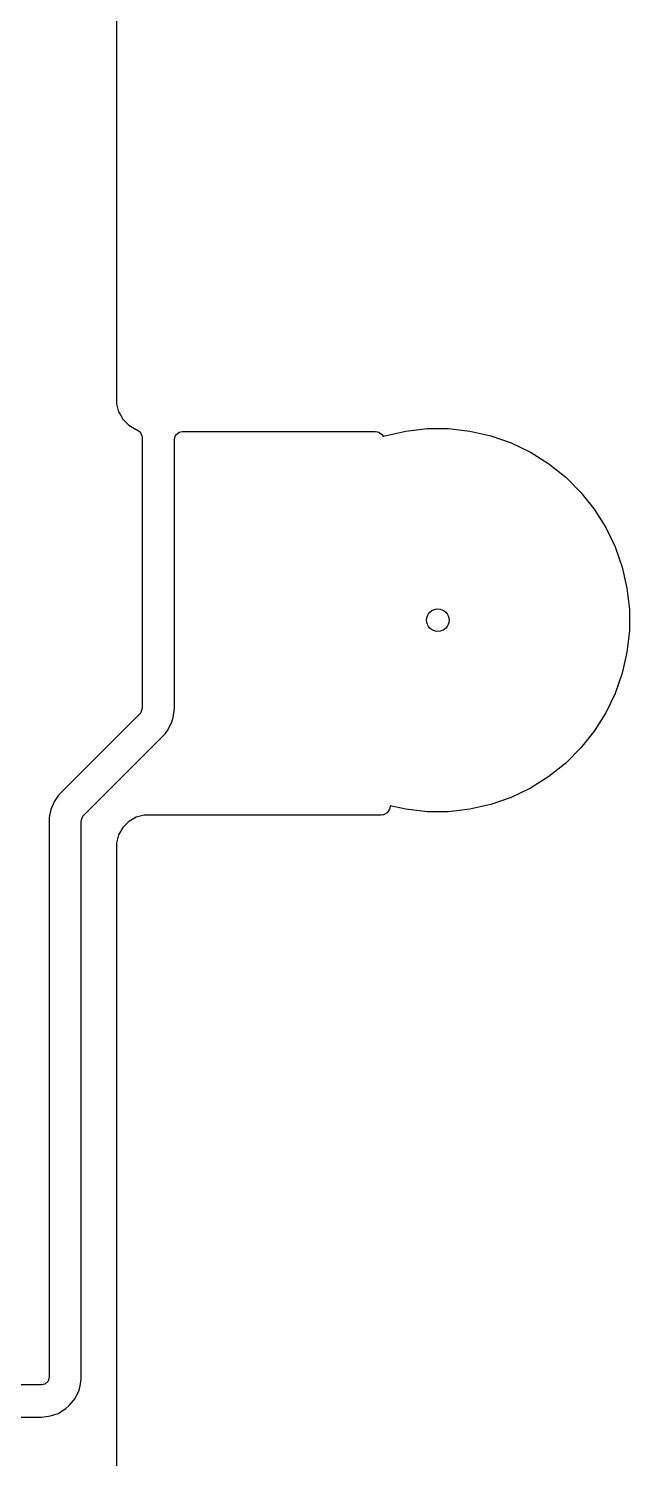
# Model space of a CAD drawing. Header units: inches. Extents: x -1.73 to 1.75, y 0.02 to 4.69.
# Drawn here: x 1.383 to 1.753, y 2.954 to 3.835 of the extents above; entities that cross this region are included whole.
import ezdxf

# ---------------------------------------------------------------- set-up
doc = ezdxf.new("R2010")
doc.units = ezdxf.units.IN
doc.header["$MEASUREMENT"] = 0
doc.layers.add('BLACK', color=250, linetype='CONTINUOUS')

msp = doc.modelspace()

# ---------------------------------------------------------------- linework, layer by layer
at = {"layer": 'BLACK', "linetype": 'CONTINUOUS'}
for p, q in [((1.43699, 4.68014), (1.43699, 3.60371)), ((1.43699, 3.60371), (1.43833, 3.59869)), ((1.43833, 3.59869), (1.4394, 3.59684)), ((1.4394, 3.59684), (1.44093, 3.5942)), ((1.44093, 3.5942), (1.44459, 3.59053)), ((1.44459, 3.59053), (1.44909, 3.58794)), ((1.44909, 3.58794), (1.44914, 3.58792)), ((1.44914, 3.58792), (1.44917, 3.5879)), ((1.44917, 3.5879), (1.44938, 3.58781)), ((1.44938, 3.58781), (1.44937, 3.58778)), ((1.44937, 3.58778), (1.45149, 3.58649)), ((1.45149, 3.58649), (1.45269, 3.58402)), ((1.45269, 3.58402), (1.45276, 3.58321)), ((1.47266, 3.58171), (1.47343, 3.58435)), ((1.47343, 3.58435), (1.47551, 3.58615)), ((1.47551, 3.58615), (1.47754, 3.58659)), ((1.47754, 3.58659), (1.59627, 3.58659)), ((1.59627, 3.58659), (1.59765, 3.5864)), ((1.59765, 3.5864), (1.59824, 3.58622)), ((1.59824, 3.58622), (1.60055, 3.58474)), ((1.60055, 3.58474), (1.60055, 3.58474)), ((1.60055, 3.58474), (1.60061, 3.58467)), ((1.60061, 3.58467), (1.60115, 3.58362)), ((1.60115, 3.58362), (1.60215, 3.58397)), ((1.60215, 3.58397), (1.61506, 3.58691)), ((1.61506, 3.58691), (1.62822, 3.5884)), ((1.62822, 3.5884), (1.64146, 3.5884)), ((1.64146, 3.5884), (1.65463, 3.58691)), ((1.65463, 3.58691), (1.66754, 3.58397)), ((1.66754, 3.58397), (1.68004, 3.57959)), ((1.45276, 3.58321), (1.45276, 3.41619)), ((1.47266, 3.41619), (1.47266, 3.58171)), ((1.68004, 3.57959), (1.69197, 3.57385)), ((1.69197, 3.57385), (1.70319, 3.5668)), ((1.70319, 3.5668), (1.71354, 3.55854)), ((1.71354, 3.55854), (1.72291, 3.54917)), ((1.72291, 3.54917), (1.73117, 3.53882)), ((1.73117, 3.53882), (1.73822, 3.5276)), ((1.73822, 3.5276), (1.74396, 3.51567)), ((1.74396, 3.51567), (1.74834, 3.50317)), ((1.74834, 3.50317), (1.75128, 3.49026)), ((1.75128, 3.49026), (1.75277, 3.47709)), ((1.75277, 3.47709), (1.75277, 3.46385)), ((1.75277, 3.46385), (1.75128, 3.45069)), ((1.75128, 3.45069), (1.74834, 3.43778)), ((1.74834, 3.43778), (1.74396, 3.42527)), ((1.74396, 3.42527), (1.73822, 3.41334)), ((1.45276, 3.41619), (1.45198, 3.41355)), ((1.47185, 3.41059), (1.47266, 3.41619)), ((1.45133, 3.41274), (1.40137, 3.36278)), ((1.45198, 3.41355), (1.45133, 3.41274)), ((1.46872, 3.40279), (1.47108, 3.40795)), ((1.47108, 3.40795), (1.47185, 3.41059)), ((1.47185, 3.41059), (1.47185, 3.41059)), ((1.73822, 3.41334), (1.73117, 3.40213)), ((1.41708, 3.35063), (1.46731, 3.40086)), ((1.46731, 3.40086), (1.46748, 3.40107)), ((1.46748, 3.40107), (1.46872, 3.40279)), ((1.73117, 3.40213), (1.72291, 3.39177)), ((1.72291, 3.39177), (1.71354, 3.3824)), ((1.71354, 3.3824), (1.70319, 3.37415)), ((1.70319, 3.37415), (1.69197, 3.3671)), ((1.69197, 3.3671), (1.68004, 3.36135)), ((1.39856, 3.35859), (1.39663, 3.35393)), ((1.39886, 3.35903), (1.39856, 3.35859)), ((1.40137, 3.36278), (1.39886, 3.35903)), ((1.40137, 3.36278), (1.40137, 3.36278)), ((1.60522, 3.3547), (1.60506, 3.3541)), ((1.6054, 3.35607), (1.60522, 3.3547)), ((1.61506, 3.35403), (1.60539, 3.35624)), ((1.60539, 3.35624), (1.6054, 3.35607)), ((1.66754, 3.35698), (1.65463, 3.35403)), ((1.68004, 3.36135), (1.66754, 3.35698)), ((1.39663, 3.35393), (1.39565, 3.34898)), ((1.39565, 3.34898), (1.39565, 3.00456)), ((1.39663, 3.35393), (1.39663, 3.35393)), ((1.41535, 3.34646), (1.41547, 3.34761)), ((1.41535, 3.00319), (1.41535, 3.34646)), ((1.41547, 3.34761), (1.41596, 3.34881)), ((1.41596, 3.34881), (1.41635, 3.34974)), ((1.41635, 3.34974), (1.41708, 3.35063)), ((1.44459, 3.34648), (1.44093, 3.34281)), ((1.44909, 3.34907), (1.44459, 3.34648)), ((1.44459, 3.34648), (1.44459, 3.34648)), ((1.44459, 3.34648), (1.44459, 3.34648)), ((1.4541, 3.35041), (1.44909, 3.34907)), ((1.44909, 3.34907), (1.44909, 3.34907)), ((1.59998, 3.35041), (1.4541, 3.35041)), ((1.60106, 3.35053), (1.59998, 3.35041)), ((1.60113, 3.35055), (1.60106, 3.35053)), ((1.60139, 3.35061), (1.60113, 3.35055)), ((1.60357, 3.35173), (1.60139, 3.35061)), ((1.60361, 3.35177), (1.60357, 3.35173)), ((1.60506, 3.3541), (1.60361, 3.35177)), ((1.62822, 3.35255), (1.61506, 3.35403)), ((1.64146, 3.35255), (1.62822, 3.35255)), ((1.65463, 3.35403), (1.64146, 3.35255)), ((1.43833, 3.33831), (1.43699, 3.3333)), ((1.44092, 3.34281), (1.43833, 3.33831)), ((1.43833, 3.33831), (1.43833, 3.33831)), ((1.44093, 3.34281), (1.44092, 3.34281)), ((1.44093, 3.34281), (1.44093, 3.34281)), ((1.43699, 3.3333), (1.43699, 1.80436)), ((1.39565, 3.00456), (1.39487, 3.00192)), ((1.41474, 2.99895), (1.41535, 3.00319)), ((1.39079, 2.99968), (-0.48917, 2.98983)), ((1.3928, 3.00012), (1.39079, 2.99968)), ((1.39487, 3.00192), (1.3928, 3.00012)), ((1.41162, 2.99116), (1.41397, 2.99631)), ((1.41397, 2.99631), (1.41474, 2.99895)), ((1.41474, 2.99895), (1.41474, 2.99895)), ((1.40106, 2.98201), (1.40583, 2.98508)), ((1.40583, 2.98508), (1.40791, 2.98688)), ((1.40791, 2.98688), (1.41162, 2.99116)), ((-0.48906, 2.96993), (1.3909, 2.97977)), ((1.3909, 2.97977), (1.39507, 2.98024)), ((1.39507, 2.98024), (1.39708, 2.98068)), ((1.39708, 2.98068), (1.40106, 2.98201))]:
    msp.add_line(p, q, dxfattribs=at)
at = {"layer": 'BLACK'}
msp.add_circle((1.63484, 3.47047), 0.00689, dxfattribs=at)
at = {"layer": 'WHITE'}
msp.add_circle((1.63484, 3.47047), 0.00689, dxfattribs=at)

doc.saveas('drawing.dxf')
